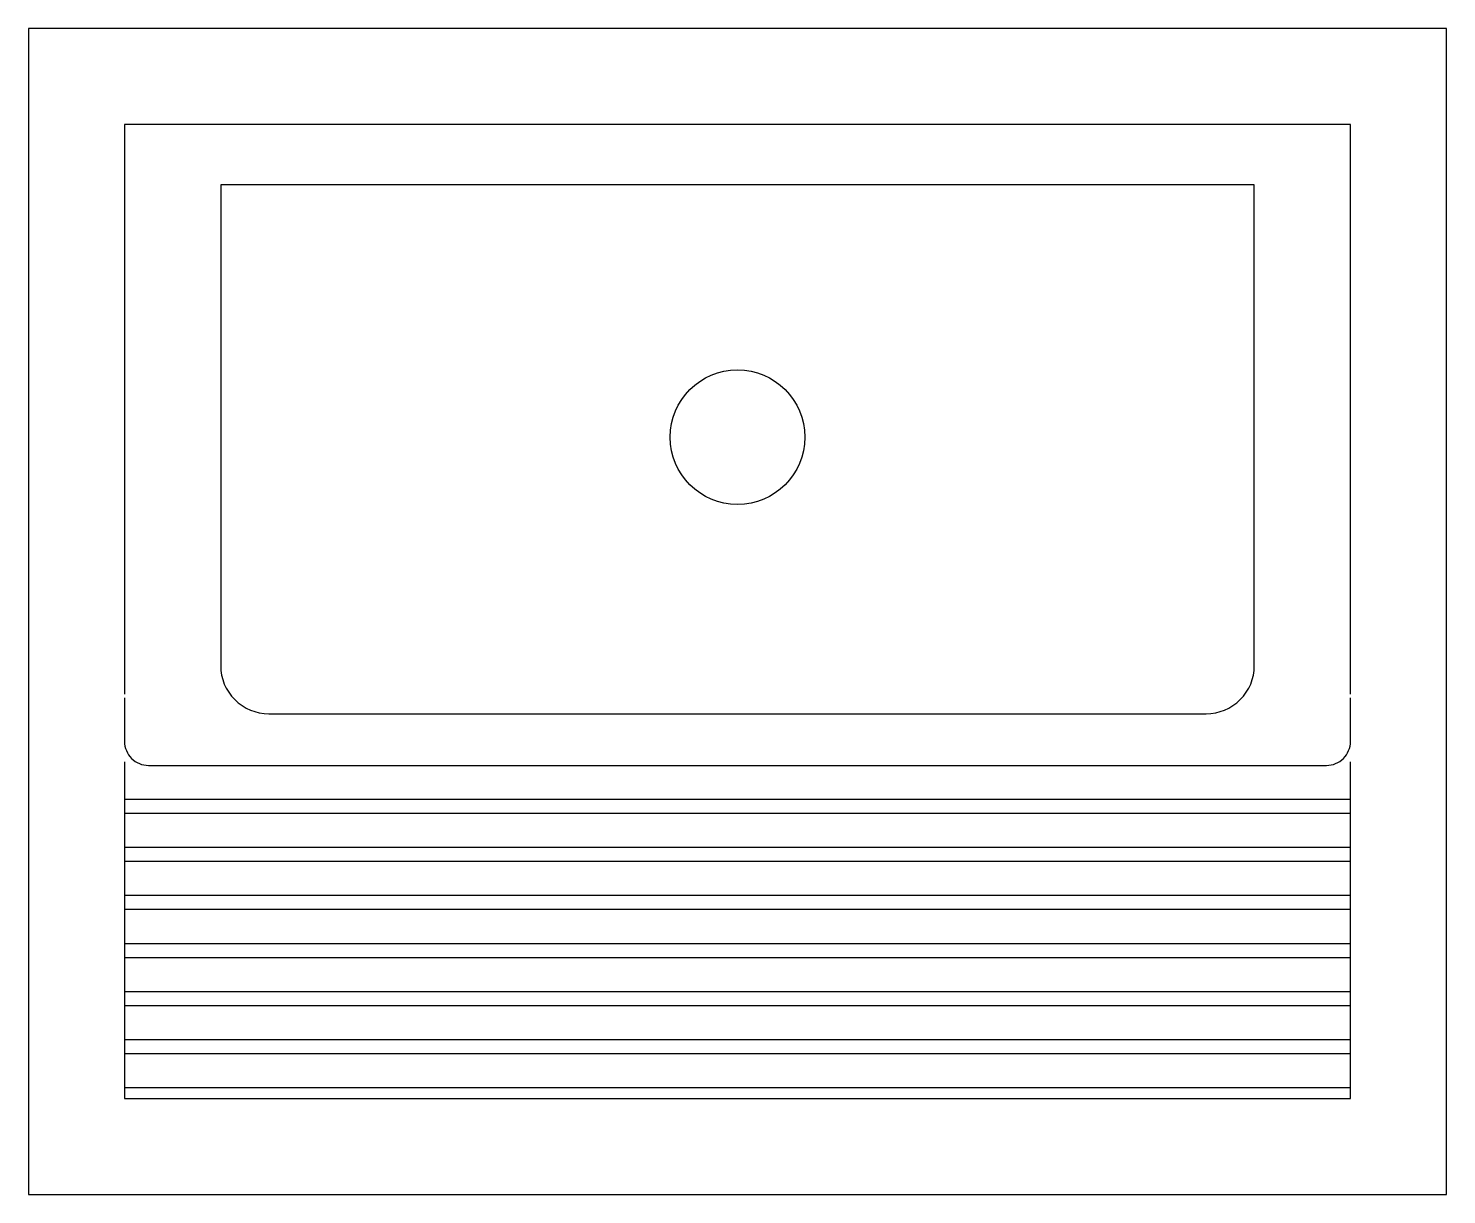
# Model space of a CAD drawing. Extents: x -0.299 to 0.299, y -0.492 to 0.
import ezdxf

# ---------------------------------------------------------------- set-up
doc = ezdxf.new("R2010")
doc.units = 0
doc.header["$LTSCALE"] = 10
doc.layers.get('0').update_dxf_attribs({"linetype": 'CONTINUOUS'})

msp = doc.modelspace()

# ---------------------------------------------------------------- linework, layer by layer
at = {"color": 7}
for p, q in [((-0.2585, -0.32489), (0.2585, -0.32489)), ((0.2585, -0.33098), (-0.2585, -0.33098)), ((-0.2585, -0.34517), (0.2585, -0.34517)), ((0.2585, -0.35125), (-0.2585, -0.35125)), ((-0.2585, -0.36544), (0.2585, -0.36544)), ((0.2585, -0.37152), (-0.2585, -0.37152)), ((-0.2585, -0.38572), (0.2585, -0.38572)), ((0.2585, -0.3918), (-0.2585, -0.3918)), ((-0.2585, -0.40599), (0.2585, -0.40599)), ((0.2585, -0.41207), (-0.2585, -0.41207)), ((-0.2585, -0.42627), (0.2585, -0.42627)), ((-0.2585, -0.44654), (0.2585, -0.44654))]:
    msp.add_line(p, q, dxfattribs=at)
msp.add_lwpolyline([(-0.29904, -0.49165), (0.29904, -0.49165), (0.29904, 0), (-0.29904, 0)], close=True, dxfattribs=at)
for points in [[(0.2585, -0.28067), (0.2585, -0.04055), (-0.2585, -0.04055), (-0.2585, -0.28067)], [(0.25844, -0.43235), (-0.25844, -0.43235)]]:
    msp.add_lwpolyline(points, dxfattribs=at)
msp.add_lwpolyline([(-0.19767, -0.28891), (0.19767, -0.28891, 0.414214), (0.21795, -0.26863), (0.21795, -0.06589), (-0.21795, -0.06589), (-0.21795, -0.26863, 0.414214)], format="xyb", close=True, dxfattribs=at)
for points in [[(-0.2585, -0.28219), (-0.2585, -0.30057, 0.414214), (-0.24836, -0.3107), (-0.23569, -0.3107), (0.23417, -0.3107), (0.24836, -0.3107, 0.414214), (0.2585, -0.30057), (0.2585, -0.28219)], [(-0.2585, -0.30918), (-0.2585, -0.4511), (0.2585, -0.4511), (0.2585, -0.30918, 0.414214)]]:
    msp.add_lwpolyline(points, format="xyb", dxfattribs=at)
msp.add_circle((0, -0.17233), 0.02838, dxfattribs=at)

doc.saveas('drawing.dxf')
